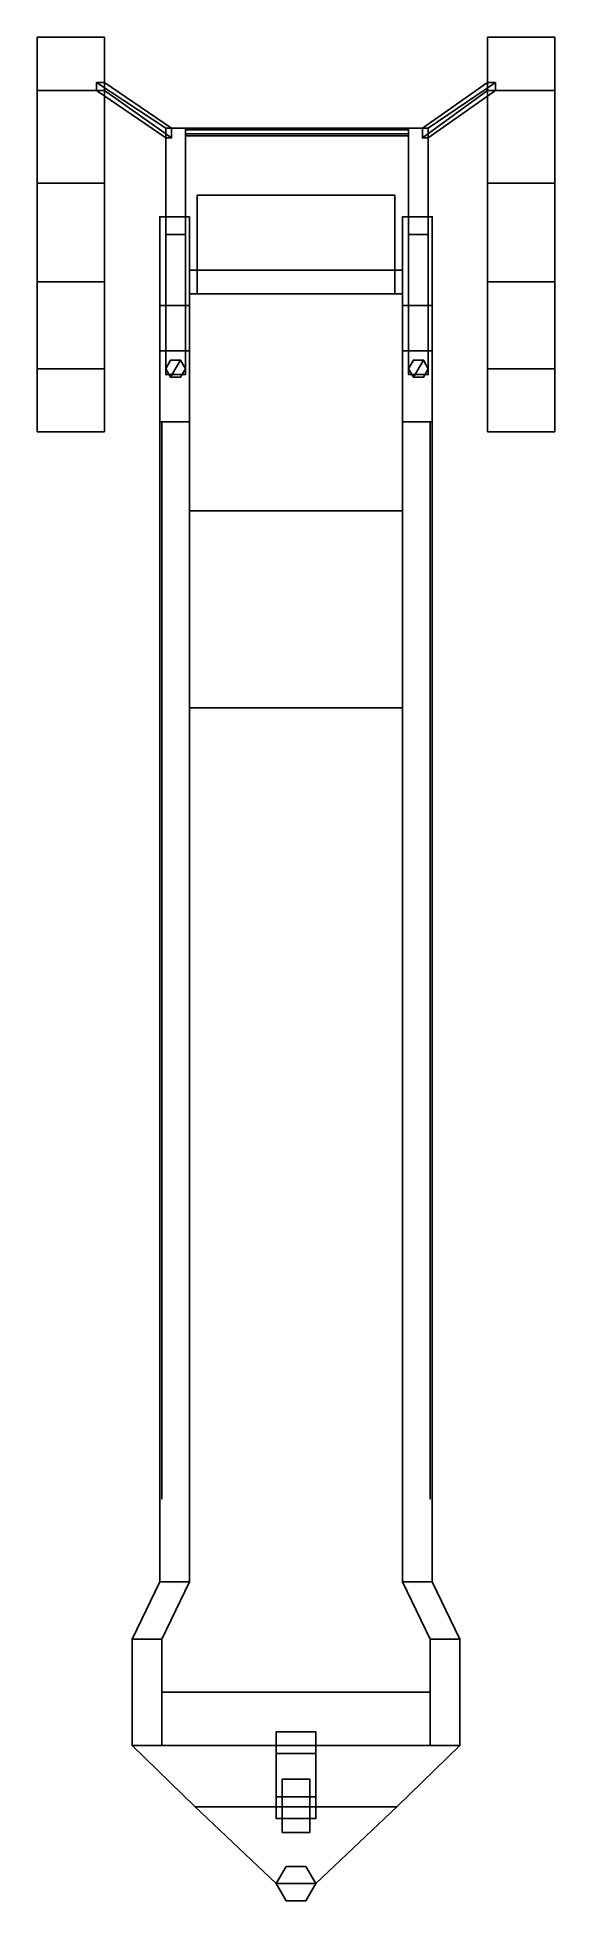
# Model space of a CAD drawing. Extents: x -1.31 to 1.31, y -6.83 to 2.62.
import ezdxf

# ---------------------------------------------------------------- set-up
doc = ezdxf.new("R2010")
doc.units = 0
doc.layers.get('0').update_dxf_attribs({"linetype": 'CONTINUOUS'})

msp = doc.modelspace()

# ---------------------------------------------------------------- linework, layer by layer
for points in [[(-1.31, 2.62, 1.42), (-0.97, 2.62, 1.42), (-0.97, 2.35, 1.76), (-1.31, 2.35, 1.76)], [(-1.31, 2.35, 1.76), (-0.97, 2.35, 1.76), (-0.97, 2.62, 1.42), (-1.31, 2.62, 1.42)], [(0.97, 2.62, 1.42), (1.31, 2.62, 1.42), (1.31, 2.35, 1.76), (0.97, 2.35, 1.76)], [(0.97, 2.35, 1.76), (1.31, 2.35, 1.76), (1.31, 2.62, 1.42), (0.97, 2.62, 1.42)], [(-0.97, 2.39, 1.71), (-0.63, 2.16, 1.5), (-0.66, 2.16, 1.5), (-1.01, 2.39, 1.71)], [(-0.66, 2.16, 1.5), (-0.66, 2.11, 1.51), (-1.01, 2.35, 1.76), (-1.01, 2.39, 1.71)], [(-0.97, 2.35, 1.76), (-0.63, 2.11, 1.51), (-0.63, 2.16, 1.5), (-0.97, 2.39, 1.71)], [(0.64, 2.16, 1.5), (0.64, 2.11, 1.51), (0.97, 2.35, 1.76), (0.97, 2.39, 1.71)], [(1.01, 2.39, 1.71), (0.67, 2.16, 1.5), (0.64, 2.16, 1.5), (0.97, 2.39, 1.71)], [(1.01, 2.35, 1.76), (0.67, 2.11, 1.51), (0.67, 2.16, 1.5), (1.01, 2.39, 1.71)], [(-1.31, 2.35, 1.76), (-0.97, 2.35, 1.76), (-0.97, 1.88, 2), (-1.31, 1.88, 2)], [(-1.31, 1.88, 2), (-0.97, 1.88, 2), (-0.97, 2.35, 1.76), (-1.31, 2.35, 1.76)], [(-1.01, 2.35, 1.76), (-0.66, 2.11, 1.51), (-0.63, 2.11, 1.51), (-0.97, 2.35, 1.76)], [(0.97, 2.35, 1.76), (0.64, 2.11, 1.51), (0.67, 2.11, 1.51), (1.01, 2.35, 1.76)], [(0.97, 1.88, 2), (1.31, 1.88, 2), (1.31, 2.35, 1.76), (0.97, 2.35, 1.76)], [(0.97, 2.35, 1.76), (1.31, 2.35, 1.76), (1.31, 1.88, 2), (0.97, 1.88, 2)], [(-0.66, 2.16, 1.5), (-0.66, 1.62, 1.22), (-0.66, 1.62, 1.33), (-0.66, 2.16, 1.53)], [(-0.56, 2.16, 1.53), (-0.56, 2.16, 1.5), (-0.66, 2.16, 1.5), (-0.66, 2.16, 1.53)], [(-0.66, 2.16, 1.53), (-0.66, 1.62, 1.33), (-0.56, 1.62, 1.33), (-0.56, 2.16, 1.53)], [(-0.56, 2.16, 1.5), (-0.56, 1.62, 1.22), (-0.66, 1.62, 1.22), (-0.66, 2.16, 1.5)], [(-0.56, 1.62, 1.33), (-0.56, 1.62, 1.22), (-0.56, 2.16, 1.5), (-0.56, 2.16, 1.53)], [(0.57, 2.15, 1.5273), (0.57, 2.16, 1.51), (-0.56, 2.16, 1.51), (-0.56, 2.15, 1.5273)], [(0.57, 2.16, 1.51), (0.57, 2.15, 1.4927), (-0.56, 2.15, 1.4927), (-0.56, 2.16, 1.51)], [(-0.56, 2.13, 1.4927), (-0.56, 2.15, 1.5273), (-0.56, 2.16, 1.51), (-0.56, 2.15, 1.4927)], [(0.57, 2.13, 1.5273), (0.57, 2.15, 1.5273), (-0.56, 2.15, 1.5273), (-0.56, 2.13, 1.5273)], [(0.57, 2.15, 1.4927), (0.57, 2.13, 1.4927), (-0.56, 2.13, 1.4927), (-0.56, 2.15, 1.4927)], [(-0.56, 2.12, 1.51), (-0.56, 2.13, 1.5273), (-0.56, 2.15, 1.5273), (-0.56, 2.13, 1.4927)], [(0.57, 2.12, 1.51), (0.57, 2.13, 1.5273), (-0.56, 2.13, 1.5273), (-0.56, 2.12, 1.51)], [(0.57, 2.13, 1.4927), (0.57, 2.12, 1.51), (-0.56, 2.12, 1.51), (-0.56, 2.13, 1.4927)], [(0.57, 2.16, 1.53), (0.57, 1.62, 1.33), (0.67, 1.62, 1.33), (0.67, 2.16, 1.53)], [(0.67, 2.16, 1.5), (0.67, 1.62, 1.22), (0.57, 1.62, 1.22), (0.57, 2.16, 1.5)], [(0.57, 2.16, 1.5), (0.57, 1.62, 1.22), (0.57, 1.62, 1.33), (0.57, 2.16, 1.53)], [(0.67, 2.16, 1.53), (0.67, 2.16, 1.5), (0.57, 2.16, 1.5), (0.57, 2.16, 1.53)], [(0.57, 2.12, 1.51), (0.57, 2.16, 1.51), (0.57, 2.15, 1.5273), (0.57, 2.13, 1.5273)], [(0.57, 2.13, 1.4927), (0.57, 2.15, 1.4927), (0.57, 2.16, 1.51), (0.57, 2.12, 1.51)], [(0.67, 1.62, 1.33), (0.67, 1.62, 1.22), (0.67, 2.16, 1.5), (0.67, 2.16, 1.53)], [(-1.31, 1.88, 2), (-0.97, 1.88, 2), (-0.97, 1.38, 2), (-1.31, 1.38, 2)], [(-1.31, 1.38, 2), (-0.97, 1.38, 2), (-0.97, 1.88, 2), (-1.31, 1.88, 2)], [(-0.5, 1.82, 1.18), (-0.5, 1.32, 1.18), (-0.5, 1.32, 1.45), (-0.5, 1.82, 1.45)], [(0.5, 1.82, 1.45), (0.5, 1.82, 1.18), (-0.5, 1.82, 1.18), (-0.5, 1.82, 1.45)], [(-0.5, 1.82, 1.45), (-0.5, 1.32, 1.45), (0.5, 1.32, 1.45), (0.5, 1.82, 1.45)], [(0.5, 1.82, 1.18), (0.5, 1.44, 1.18), (-0.5, 1.44, 1.18), (-0.5, 1.82, 1.18)], [(0.5, 1.32, 1.45), (0.5, 1.32, 1.18), (0.5, 1.82, 1.18), (0.5, 1.82, 1.45)], [(0.97, 1.38, 2), (1.31, 1.38, 2), (1.31, 1.88, 2), (0.97, 1.88, 2)], [(0.97, 1.88, 2), (1.31, 1.88, 2), (1.31, 1.38, 2), (0.97, 1.38, 2)], [(-0.54, 1.71, 1.02), (-0.54, 1.71, 0.79), (-0.69, 1.71, 0.79), (-0.69, 1.71, 1.02)], [(-0.69, 1.71, 0.79), (-0.69, 1.03, 0.79), (-0.69, 1.26, 1.02), (-0.69, 1.71, 1.02)], [(-0.54, 1.71, 0.79), (-0.54, 1.03, 0.79), (-0.69, 1.03, 0.79), (-0.69, 1.71, 0.79)], [(-0.69, 1.71, 1.02), (-0.69, 1.26, 1.02), (-0.54, 1.26, 1.02), (-0.54, 1.71, 1.02)], [(-0.54, 1.26, 1.02), (-0.54, 1.03, 0.79), (-0.54, 1.71, 0.79), (-0.54, 1.71, 1.02)], [(0.54, 1.71, 0.79), (0.54, 1.03, 0.79), (0.54, 1.26, 1.02), (0.54, 1.71, 1.02)], [(0.69, 1.71, 1.02), (0.69, 1.71, 0.79), (0.54, 1.71, 0.79), (0.54, 1.71, 1.02)], [(0.69, 1.71, 0.79), (0.69, 1.03, 0.79), (0.54, 1.03, 0.79), (0.54, 1.71, 0.79)], [(0.54, 1.71, 1.02), (0.54, 1.26, 1.02), (0.69, 1.26, 1.02), (0.69, 1.71, 1.02)], [(0.69, 1.26, 1.02), (0.69, 1.03, 0.79), (0.69, 1.71, 0.79), (0.69, 1.71, 1.02)], [(-0.56, 0.91, 1.07), (-0.56, 1.62, 1.33), (-0.66, 1.62, 1.33), (-0.66, 0.91, 1.07)], [(-0.66, 1.62, 1.33), (-0.66, 1.62, 1.22), (-0.66, 0.91, 1.02), (-0.66, 0.91, 1.07)], [(-0.66, 0.91, 1.02), (-0.66, 1.62, 1.22), (-0.56, 1.62, 1.22), (-0.56, 0.91, 1.02)], [(-0.56, 0.91, 1.02), (-0.56, 1.62, 1.22), (-0.56, 1.62, 1.33), (-0.56, 0.91, 1.07)], [(0.67, 0.91, 1.07), (0.67, 1.62, 1.33), (0.57, 1.62, 1.33), (0.57, 0.91, 1.07)], [(0.57, 1.62, 1.33), (0.57, 1.62, 1.22), (0.57, 0.91, 1.02), (0.57, 0.91, 1.07)], [(0.57, 0.91, 1.02), (0.57, 1.62, 1.22), (0.67, 1.62, 1.22), (0.67, 0.91, 1.02)], [(0.67, 0.91, 1.02), (0.67, 1.62, 1.22), (0.67, 1.62, 1.33), (0.67, 0.91, 1.07)], [(0.54, 1.44, 1.18), (0.54, 1.44, 0.91), (-0.54, 1.44, 0.91), (-0.54, 1.44, 1.18)], [(-0.54, 1.44, 1.02), (-0.54, 1.32, 1.02), (-0.54, 1.32, 1.18), (-0.54, 1.44, 1.18)], [(0.54, 1.44, 0.91), (0.54, 1.32, 0.91), (-0.54, 1.32, 0.91), (-0.54, 1.44, 0.91)], [(-0.54, 1.44, 1.18), (-0.54, 1.32, 1.18), (0.54, 1.32, 1.18), (0.54, 1.44, 1.18)], [(0.54, 1.32, 1.18), (0.54, 1.32, 1.02), (0.54, 1.44, 1.02), (0.54, 1.44, 1.18)], [(-1.31, 0.94, 1.76), (-0.97, 0.94, 1.76), (-0.97, 1.38, 2), (-1.31, 1.38, 2)], [(-1.31, 1.38, 2), (-0.97, 1.38, 2), (-0.97, 0.94, 1.76), (-1.31, 0.94, 1.76)], [(0.97, 1.38, 2), (1.31, 1.38, 2), (1.31, 0.94, 1.76), (0.97, 0.94, 1.76)], [(0.97, 0.94, 1.76), (1.31, 0.94, 1.76), (1.31, 1.38, 2), (0.97, 1.38, 2)], [(-0.69, 0.67, 0.43), (-0.69, -5.21, 0.43), (-0.69, -5.21, 1.02), (-0.69, 1.26, 1.02)], [(-0.69, 1.26, 1.02), (-0.69, -5.21, 1.02), (-0.54, -5.21, 1.02), (-0.54, 1.26, 1.02)], [(-0.54, 1.32, 1.18), (-0.54, 1.32, 0.91), (0.54, 1.32, 0.91), (0.54, 1.32, 1.18)], [(-0.54, -5.21, 1.02), (-0.54, -5.21, 0.43), (-0.54, 0.67, 0.43), (-0.54, 1.26, 1.02)], [(-0.5, 1.32, 1.45), (-0.5, 1.32, 1.18), (0.5, 1.32, 1.18), (0.5, 1.32, 1.45)], [(0.54, 0.67, 0.43), (0.54, -5.21, 0.43), (0.54, -5.21, 1.02), (0.54, 1.26, 1.02)], [(0.54, 1.26, 1.02), (0.54, -5.21, 1.02), (0.69, -5.21, 1.02), (0.69, 1.26, 1.02)], [(0.69, -5.21, 1.02), (0.69, -5.21, 0.43), (0.69, 0.67, 0.43), (0.69, 1.26, 1.02)], [(-0.54, 1.03, 0.79), (-0.54, 0.67, 0.43), (-0.69, 0.67, 0.43), (-0.69, 1.03, 0.79)], [(-0.635, 0.9833, 1.02), (-0.66, 0.94, 1.02), (-0.66, 0.94, 1.11), (-0.635, 0.9833, 1.11)], [(-0.635, 0.9833, 1.11), (-0.66, 0.94, 1.11), (-0.635, 0.8967, 1.11), (-0.585, 0.9833, 1.11)], [(-0.585, 0.9833, 1.02), (-0.635, 0.9833, 1.02), (-0.635, 0.9833, 1.11), (-0.585, 0.9833, 1.11)], [(-0.585, 0.9833, 1.11), (-0.635, 0.8967, 1.11), (-0.585, 0.8967, 1.11), (-0.56, 0.94, 1.11)], [(-0.56, 0.94, 1.02), (-0.585, 0.9833, 1.02), (-0.585, 0.9833, 1.11), (-0.56, 0.94, 1.11)], [(0.69, 1.03, 0.79), (0.69, 0.67, 0.43), (0.54, 0.67, 0.43), (0.54, 1.03, 0.79)], [(0.595, 0.9833, 1.02), (0.57, 0.94, 1.02), (0.57, 0.94, 1.11), (0.595, 0.9833, 1.11)], [(0.595, 0.9833, 1.11), (0.57, 0.94, 1.11), (0.595, 0.8967, 1.11), (0.645, 0.9833, 1.11)], [(0.645, 0.9833, 1.02), (0.595, 0.9833, 1.02), (0.595, 0.9833, 1.11), (0.645, 0.9833, 1.11)], [(0.645, 0.9833, 1.11), (0.595, 0.8967, 1.11), (0.645, 0.8967, 1.11), (0.67, 0.94, 1.11)], [(0.67, 0.94, 1.02), (0.645, 0.9833, 1.02), (0.645, 0.9833, 1.11), (0.67, 0.94, 1.11)], [(-1.31, 0.62, 1.42), (-0.97, 0.62, 1.42), (-0.97, 0.94, 1.76), (-1.31, 0.94, 1.76)], [(-1.31, 0.94, 1.76), (-0.97, 0.94, 1.76), (-0.97, 0.62, 1.42), (-1.31, 0.62, 1.42)], [(-0.66, 0.94, 1.02), (-0.635, 0.8967, 1.02), (-0.635, 0.8967, 1.11), (-0.66, 0.94, 1.11)], [(-0.66, 0.91, 1.07), (-0.66, 0.91, 1.02), (-0.56, 0.91, 1.02), (-0.56, 0.91, 1.07)], [(-0.635, 0.8967, 1.02), (-0.585, 0.8967, 1.02), (-0.585, 0.8967, 1.11), (-0.635, 0.8967, 1.11)], [(-0.585, 0.8967, 1.02), (-0.56, 0.94, 1.02), (-0.56, 0.94, 1.11), (-0.585, 0.8967, 1.11)], [(0.57, 0.94, 1.02), (0.595, 0.8967, 1.02), (0.595, 0.8967, 1.11), (0.57, 0.94, 1.11)], [(0.57, 0.91, 1.07), (0.57, 0.91, 1.02), (0.67, 0.91, 1.02), (0.67, 0.91, 1.07)], [(0.595, 0.8967, 1.02), (0.645, 0.8967, 1.02), (0.645, 0.8967, 1.11), (0.595, 0.8967, 1.11)], [(0.645, 0.8967, 1.02), (0.67, 0.94, 1.02), (0.67, 0.94, 1.11), (0.645, 0.8967, 1.11)], [(0.97, 0.62, 1.42), (1.31, 0.62, 1.42), (1.31, 0.94, 1.76), (0.97, 0.94, 1.76)], [(0.97, 0.94, 1.76), (1.31, 0.94, 1.76), (1.31, 0.62, 1.42), (0.97, 0.62, 1.42)], [(-0.54, 0.67, 0.43), (-0.54, -5.21, 0.43), (-0.69, -5.21, 0.43), (-0.69, 0.67, 0.43)], [(-0.68, 0.67, 1.07), (-0.68, 0.67, 1.02), (-0.68, -4.79, 1.02), (-0.68, -4.79, 1.07)], [(-0.68, -4.79, 1.07), (-0.68, -4.79, 1.02), (-0.68, 0.67, 1.02), (-0.68, 0.67, 1.07)], [(-0.54, 0.67, 1.07), (-0.54, 0.67, 1.02), (-0.54, -4.79, 1.02), (-0.54, -4.79, 1.07)], [(-0.54, -4.79, 1.07), (-0.54, -4.79, 1.02), (-0.54, 0.67, 1.02), (-0.54, 0.67, 1.07)], [(0.69, 0.67, 0.43), (0.69, -5.21, 0.43), (0.54, -5.21, 0.43), (0.54, 0.67, 0.43)], [(0.54, -4.79, 1.07), (0.54, -4.79, 1.02), (0.54, 0.67, 1.02), (0.54, 0.67, 1.07)], [(0.54, 0.67, 1.07), (0.54, 0.67, 1.02), (0.54, -4.79, 1.02), (0.54, -4.79, 1.07)], [(0.68, -4.79, 1.07), (0.68, -4.79, 1.02), (0.68, 0.67, 1.02), (0.68, 0.67, 1.07)], [(0.68, 0.67, 1.07), (0.68, 0.67, 1.02), (0.68, -4.79, 1.02), (0.68, -4.79, 1.07)], [(-0.54, 0.22, 0.96), (-0.54, -0.78, 0.96), (0.54, -0.78, 0.96), (0.54, 0.22, 0.96)], [(0.54, 0.22, 0.96), (0.54, 0.22, 0.45), (-0.54, 0.22, 0.45), (-0.54, 0.22, 0.96)], [(0.54, 0.22, 0.45), (0.54, -0.78, 0.45), (-0.54, -0.78, 0.45), (-0.54, 0.22, 0.45)], [(-0.54, -0.78, 0.96), (-0.54, -0.78, 0.45), (0.54, -0.78, 0.45), (0.54, -0.78, 0.96)], [(-0.69, -5.21, 0.43), (-0.83, -5.5, 0.43), (-0.83, -5.5, 1), (-0.69, -5.21, 1.02)], [(-0.54, -5.21, 0.43), (-0.68, -5.5, 0.43), (-0.83, -5.5, 0.43), (-0.69, -5.21, 0.43)], [(-0.69, -5.21, 1.02), (-0.83, -5.5, 1), (-0.68, -5.5, 1), (-0.54, -5.21, 1.02)], [(-0.68, -5.5, 1), (-0.68, -5.5, 0.43), (-0.54, -5.21, 0.43), (-0.54, -5.21, 1.02)], [(0.69, -5.21, 0.43), (0.83, -5.5, 0.43), (0.68, -5.5, 0.43), (0.54, -5.21, 0.43)], [(0.54, -5.21, 1.02), (0.68, -5.5, 1), (0.83, -5.5, 1), (0.69, -5.21, 1.02)], [(0.54, -5.21, 0.43), (0.68, -5.5, 0.43), (0.68, -5.5, 1), (0.54, -5.21, 1.02)], [(0.83, -5.5, 1), (0.83, -5.5, 0.43), (0.69, -5.21, 0.43), (0.69, -5.21, 1.02)], [(-0.83, -5.5, 0.43), (-0.83, -6.04, 0.43), (-0.83, -6.04, 0.74), (-0.83, -5.5, 1)], [(-0.83, -5.5, 1), (-0.83, -6.04, 0.74), (-0.68, -6.04, 0.74), (-0.68, -5.5, 1)], [(-0.68, -5.5, 0.43), (-0.68, -6.04, 0.43), (-0.83, -6.04, 0.43), (-0.83, -5.5, 0.43)], [(-0.68, -6.04, 0.74), (-0.68, -6.04, 0.43), (-0.68, -5.5, 0.43), (-0.68, -5.5, 1)], [(0.68, -5.5, 1), (0.68, -6.04, 0.74), (0.83, -6.04, 0.74), (0.83, -5.5, 1)], [(0.83, -5.5, 0.43), (0.83, -6.04, 0.43), (0.68, -6.04, 0.43), (0.68, -5.5, 0.43)], [(0.68, -5.5, 0.43), (0.68, -6.04, 0.43), (0.68, -6.04, 0.74), (0.68, -5.5, 1)], [(0.83, -6.04, 0.74), (0.83, -6.04, 0.43), (0.83, -5.5, 0.43), (0.83, -5.5, 1)], [(-0.68, -5.77, 0.43), (-0.68, -6.04, 0.43), (-0.68, -6.04, 0.69), (-0.68, -5.77, 0.69)], [(-0.68, -5.77, 0.69), (-0.68, -6.04, 0.69), (0.68, -6.04, 0.69), (0.68, -5.77, 0.69)], [(0.68, -5.77, 0.69), (0.68, -5.77, 0.43), (-0.68, -5.77, 0.43), (-0.68, -5.77, 0.69)], [(0.68, -5.77, 0.43), (0.68, -6.04, 0.43), (-0.68, -6.04, 0.43), (-0.68, -5.77, 0.43)], [(0.68, -6.04, 0.69), (0.68, -6.04, 0.43), (0.68, -5.77, 0.43), (0.68, -5.77, 0.69)], [(-0.83, -6.04, 0.43), (-0.51, -6.35, 0.43), (-0.51, -6.35, 0.58), (-0.83, -6.04, 0.74)], [(0.83, -6.04, 0.43), (0.51, -6.35, 0.43), (-0.51, -6.35, 0.43), (-0.83, -6.04, 0.43)], [(-0.83, -6.04, 0.74), (-0.51, -6.35, 0.58), (0.51, -6.35, 0.58), (0.83, -6.04, 0.74)], [(0.68, -6.04, 0.43), (-0.68, -6.04, 0.43), (-0.68, -6.04, 0.74), (0.68, -6.04, 0.74)], [(-0.68, -6.04, 0.69), (-0.68, -6.04, 0.43), (0.68, -6.04, 0.43), (0.68, -6.04, 0.69)], [(0.1, -6.08, 1.0505), (0.1, -5.97, 0.86), (-0.1, -5.97, 0.86), (-0.1, -6.08, 1.0505)], [(0.1, -5.97, 0.86), (0.1, -6.08, 0.6695), (-0.1, -6.08, 0.6695), (-0.1, -5.97, 0.86)], [(-0.1, -6.3, 1.0505), (-0.1, -6.08, 1.0505), (-0.1, -5.97, 0.86), (-0.1, -6.41, 0.86)], [(-0.1, -6.41, 0.86), (-0.1, -5.97, 0.86), (-0.1, -6.08, 0.6695), (-0.1, -6.3, 0.6695)], [(0.1, -6.41, 0.86), (0.1, -5.97, 0.86), (0.1, -6.08, 1.0505), (0.1, -6.3, 1.0505)], [(0.1, -6.3, 0.6695), (0.1, -6.08, 0.6695), (0.1, -5.97, 0.86), (0.1, -6.41, 0.86)], [(0.51, -6.35, 0.58), (0.51, -6.35, 0.43), (0.83, -6.04, 0.43), (0.83, -6.04, 0.74)], [(0.1, -6.3, 1.0505), (0.1, -6.08, 1.0505), (-0.1, -6.08, 1.0505), (-0.1, -6.3, 1.0505)], [(0.1, -6.08, 0.6695), (0.1, -6.3, 0.6695), (-0.1, -6.3, 0.6695), (-0.1, -6.08, 0.6695)], [(-0.07, -6.21, 0.58), (-0.07, -6.48, 0.58), (-0.07, -6.48, 1.01), (-0.07, -6.21, 1.01)], [(0.07, -6.21, 1.01), (0.07, -6.21, 0.58), (-0.07, -6.21, 0.58), (-0.07, -6.21, 1.01)], [(-0.07, -6.21, 1.01), (-0.07, -6.48, 1.01), (0.07, -6.48, 1.01), (0.07, -6.21, 1.01)], [(0.07, -6.48, 1.01), (0.07, -6.48, 0.58), (0.07, -6.21, 0.58), (0.07, -6.21, 1.01)], [(0.1, -6.41, 0.86), (0.1, -6.3, 1.0505), (-0.1, -6.3, 1.0505), (-0.1, -6.41, 0.86)], [(0.1, -6.3, 0.6695), (0.1, -6.41, 0.86), (-0.1, -6.41, 0.86), (-0.1, -6.3, 0.6695)], [(-0.51, -6.35, 0.43), (-0.1, -6.74, 0.43), (-0.1, -6.74, 0.58), (-0.51, -6.35, 0.58)], [(0.51, -6.35, 0.43), (0.1, -6.74, 0.43), (-0.1, -6.74, 0.43), (-0.51, -6.35, 0.43)], [(-0.51, -6.35, 0.58), (-0.1, -6.74, 0.58), (0.1, -6.74, 0.58), (0.51, -6.35, 0.58)], [(0.1, -6.74, 0.58), (0.1, -6.74, 0.43), (0.51, -6.35, 0.43), (0.51, -6.35, 0.58)], [(-0.07, -6.48, 1.01), (-0.07, -6.48, 0.58), (0.07, -6.48, 0.58), (0.07, -6.48, 1.01)], [(-0.05, -6.6534, 0.22), (-0.1, -6.74, 0.22), (-0.1, -6.74, 0.64), (-0.05, -6.6534, 0.64)], [(-0.1, -6.74, 0.64), (0.1, -6.74, 0.64), (0.05, -6.6534, 0.64), (-0.05, -6.6534, 0.64)], [(-0.05, -6.6534, 0.22), (0.05, -6.6534, 0.22), (0.1, -6.74, 0.22), (-0.1, -6.74, 0.22)], [(0.05, -6.6534, 0.22), (-0.05, -6.6534, 0.22), (-0.05, -6.6534, 0.64), (0.05, -6.6534, 0.64)], [(0.1, -6.74, 0.22), (0.05, -6.6534, 0.22), (0.05, -6.6534, 0.64), (0.1, -6.74, 0.64)], [(-0.1, -6.74, 0.22), (-0.05, -6.8266, 0.22), (-0.05, -6.8266, 0.64), (-0.1, -6.74, 0.64)], [(-0.05, -6.8266, 0.64), (0.05, -6.8266, 0.64), (0.1, -6.74, 0.64), (-0.1, -6.74, 0.64)], [(-0.1, -6.74, 0.22), (0.1, -6.74, 0.22), (0.05, -6.8266, 0.22), (-0.05, -6.8266, 0.22)], [(0.05, -6.8266, 0.22), (0.1, -6.74, 0.22), (0.1, -6.74, 0.64), (0.05, -6.8266, 0.64)], [(-0.05, -6.8266, 0.22), (0.05, -6.8266, 0.22), (0.05, -6.8266, 0.64), (-0.05, -6.8266, 0.64)]]:
    msp.add_3dface(points)

doc.saveas('drawing.dxf')
